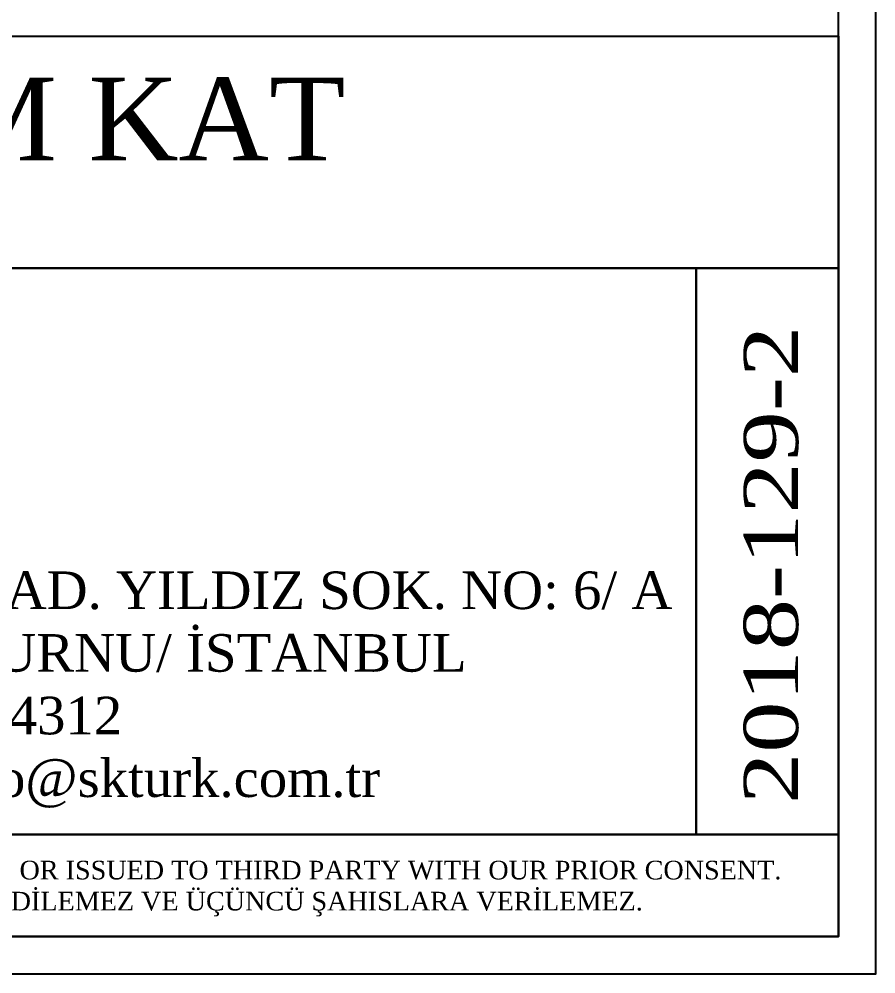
# Model space of a CAD drawing. Header units: millimetres. Extents: x 5004 to 15052, y -6179 to -3495.
# Drawn here: x 7816.5 to 8046.6, y -5694.6 to -5438.4 of the extents above; entities that cross this region are included whole.
import ezdxf
from ezdxf.enums import TextEntityAlignment as Align

# ---------------------------------------------------------------- set-up
doc = ezdxf.new("R2010")
doc.units = ezdxf.units.MM
doc.layers.add('Sktürk ANTET', color=7, linetype='Continuous')
doc.styles.add('CGOMEGA', font='times.ttf', dxfattribs={"height": 15})

msp = doc.modelspace()

# ---------------------------------------------------------------- linework, layer by layer
for points in [[(5166.57, -5694.64), (8046.57, -5694.64), (8046.57, -3624.64), (5166.57, -3624.64)], [(5176.57, -5684.64), (8036.57, -5684.64), (8036.57, -3634.64), (5176.57, -3634.64)]]:
    msp.add_lwpolyline(points, close=True)
at = {"layer": 'Sktürk ANTET'}
for points in [[(7238.01, -5442.95), (8036.57, -5442.95), (8036.57, -5505.24), (7238.01, -5505.24)], [(7583.11, -5505.24), (7998.3, -5505.24), (7998.3, -5657.22), (7583.11, -5657.22)], [(7998.3, -5505.24), (8036.57, -5505.24), (8036.57, -5657.22), (7998.3, -5657.22)], [(7238.01, -5657.22), (8036.57, -5657.22), (8036.57, -5684.64), (7238.01, -5684.64)]]:
    msp.add_lwpolyline(points, close=True, dxfattribs=at)

# ---------------------------------------------------------------- texts
at = {"layer": 'Sktürk ANTET', "style": 'CGOMEGA'}
msp.add_text('COSTERO BISTRO - BODRUM KAT', height=22.2361, dxfattribs=at).set_placement((7637.29, -5476.3), align=Align.CENTER)
at = {"layer": 'Sktürk ANTET', "style": 'CGOMEGA', "width": 1.25}
msp.add_text('2018-129-2', height=14.569, rotation=90, dxfattribs=at).set_placement((8025.67, -5649.02))
at = {"layer": 'Sktürk ANTET', "attachment_point": 5, "style": 'CGOMEGA'}
for s, insert, char_height, width in [('MALTEPE MAH. DAVUTPAŞA CAD. YILDIZ SOK. NO: 6/ A\\PDAVUTPAŞA/ ZEYTİNBURNU/ İSTANBUL\\Pp: 0212 909 4312\\Pw: skturk.com.tr | e: info@skturk.com.tr', (7790.7, -5618.54), 10.0863, 474.4046), ("THIS DRAWING REMAINS THE PROPERTY OF {\\fTimes New Roman|b0|i0|c162|p18;SKTÜRK ENDÜSTRİYEL MUTFAK SAN. VE TİC. LTD. ŞTİ. }AND MAY ONLY BE COPIED COMPLETELY OR PARTY OR ISSUED TO THIRD PARTY WITH OUR PRIOR CONSENT.\\PBU RESİM {\\fTimes New Roman|b0|i0|c162|p18;SKTÜRK ENDÜSTRİYEL MUTFAK SAN. VE TİC. LTD. ŞTİ.'NİN }MALI OLUP YAZILI İZİN OLMADIKÇA KISMEN VEYA TAMAMEN KOPYA EDİLEMEZ VE ÜÇÜNCÜ ŞAHISLARA VERİLEMEZ.", (7642.01, -5671.75), 5, 796.0812)]:
    msp.add_mtext(s, dxfattribs=dict(at, insert=insert, char_height=char_height, width=width))

doc.saveas('drawing.dxf')
